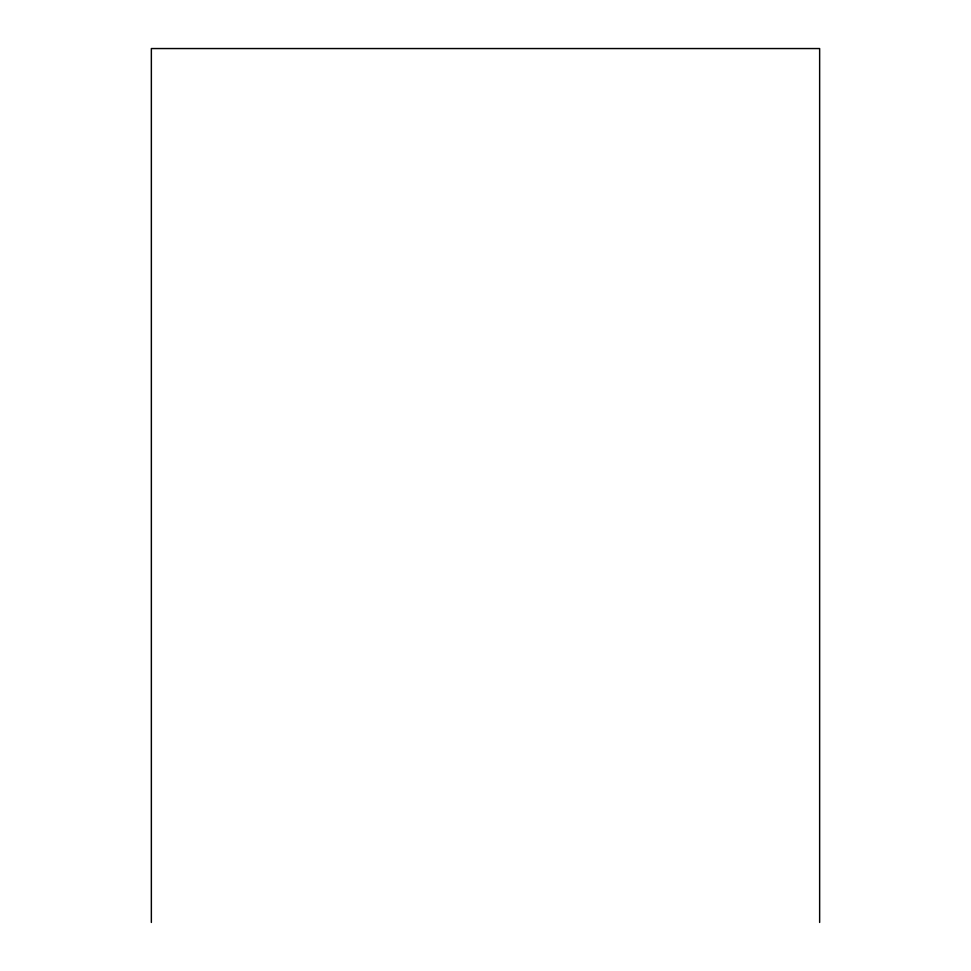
<?xml version="1.0" encoding="UTF-8"?>
<svg xmlns="http://www.w3.org/2000/svg" width="971" height="971" viewBox="0 0 971 971"><rect width="100%" height="100%" fill="white"/><g stroke="black" fill="none" stroke-linecap="round" stroke-linejoin="round"><path stroke-width="1.46" d="M819.645 922.45L819.645 48.55L151.355 48.55L151.355 922.45"/></g></svg>
